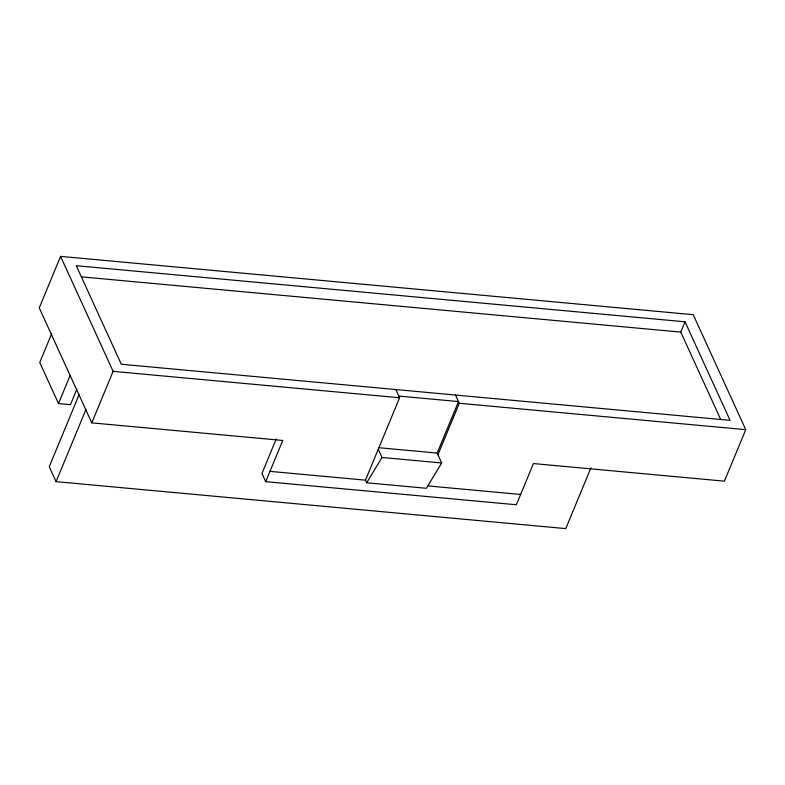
<?xml version="1.0" encoding="UTF-8"?>
<svg xmlns="http://www.w3.org/2000/svg" width="785" height="785" viewBox="0 0 785 785"><rect width="100%" height="100%" fill="white"/><g stroke="black" fill="none" stroke-linecap="round" stroke-linejoin="round"><path stroke-width="1.18" d="M60.582 256.381L39.25 307.887L91.786 422.86L282.767 440.463L265.703 481.666L516.363 504.765L533.437 463.562L724.418 481.166L745.75 429.66L693.214 314.687L60.582 256.381L113.118 371.354L91.786 422.86M76.94 388.997L70.444 404.667L58.512 403.568L70.042 375.73M79.187 394.423L49.259 466.712L56.078 481.647L565.759 528.619L590.958 467.791M56.078 481.647L86.016 409.358M276.251 438.933L261.954 473.453L265.703 481.666M398.829 396.072L458.509 401.577L437.176 453.082L441.7 462.973L426.343 488.29L366.654 482.785L365.457 480.165L399.594 397.76L395.846 389.546M437.942 454.76L459.274 403.264L455.526 395.051M720.738 419.573L680.762 332.094L685.03 321.801L76.273 265.693L121.302 364.25L730.06 420.348L685.03 321.801M51.741 333.517L39.75 362.503L58.512 403.568M366.654 482.785L382.01 457.478L378.262 449.265M81.768 276.889L680.762 332.094M113.118 371.354L399.594 397.76M459.274 403.264L745.75 429.66M378.713 447.695L437.176 453.082M382.01 457.478L441.7 462.973M269.971 471.363L365.457 480.165M427.56 485.886L520.632 494.471"/></g></svg>
